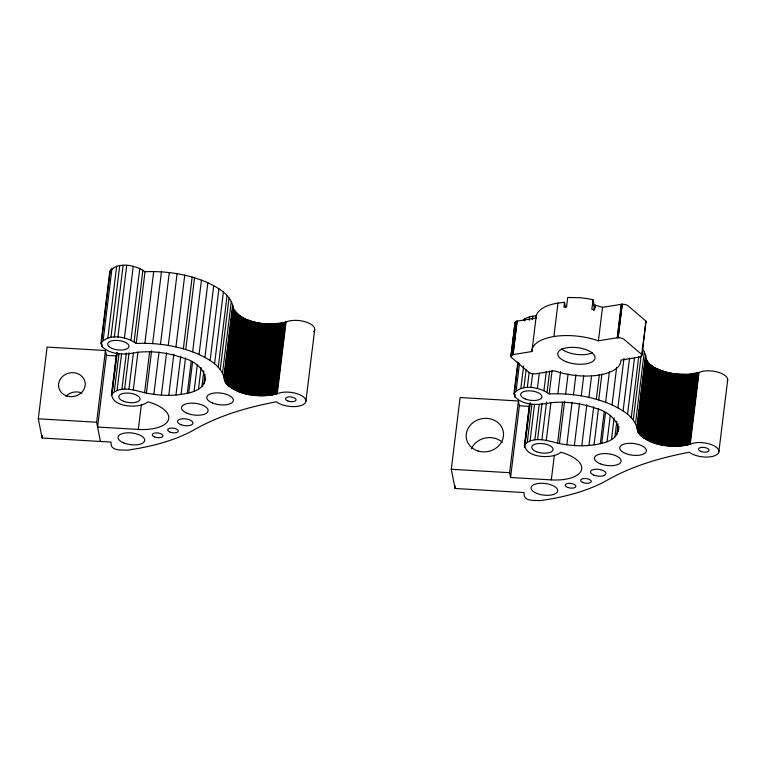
<?xml version="1.0" encoding="UTF-8"?>
<svg xmlns="http://www.w3.org/2000/svg" width="766" height="766" viewBox="0 0 766 766"><rect width="100%" height="100%" fill="white"/><g stroke="black" fill="none" stroke-linecap="round" stroke-linejoin="round"><path stroke-width="1.15" d="M593.803 310.211L594.1 305.222L593.018 299.765L588.537 298.797L580.8 297.763L567.73 297.447L566.553 307.003L563.958 307.109L564.542 302.331L557.983 303.058A44.811 19.638 7 0 0 535.989 318.072L517.012 321.155A5.362 2.346 7 0 0 515.154 323.444M100.968 343.158C108.858 332.932 126.84 336.724 136.204 343.465C157.595 342.574 179.368 345.897 199.064 354.476C209.482 359.56 222.207 366.464 224.266 379.036A31.636 13.865 7 0 0 224.419 379.879C234.836 396.721 260.114 397.803 277.694 393.609A31.636 13.865 7 0 0 279.408 392.968A16.076 7.047 7 0 1 302.493 396.214A16.076 7.047 7 0 1 299.133 406.057A16.076 7.047 7 0 1 276.392 401.786C248.05 407.148 219.813 415.229 194.593 429.535A187.067 82 7 0 1 127.194 450.178C121.516 449.738 110.007 451.49 111.08 442.106L42.111 438.028L38.3 418.81L47.109 347.084L105.43 350.512L96.621 422.238L97.588 427.045L138.32 429.429A33.704 14.774 7 0 0 168.424 419.787A33.704 14.774 7 0 0 147.848 401.796C140.226 408.967 111.712 407.751 111.769 394.078C120.3 385.528 134.519 390.133 144.592 392.719C158.591 395.687 173.288 396.472 187.316 393.217C217.017 387.606 205.039 363.208 182.863 357.923C168.482 352.733 152.941 350.847 137.736 352.236C125.921 354.735 111.261 355.644 101.897 346.452L100.968 343.158L109.777 271.432C117.667 261.206 135.649 264.998 145.013 271.738C166.404 270.848 188.177 274.171 207.873 282.75C218.291 287.834 231.016 294.738 233.075 307.31A31.636 13.865 7 0 0 233.218 308.152C243.645 324.995 268.914 326.077 286.503 321.883A31.636 13.865 7 0 0 288.207 321.241A16.076 7.047 7 0 1 306.659 322.247A16.076 7.047 7 0 1 314.443 330.481M513.957 393.609C521.847 383.393 539.829 387.175 549.193 393.916C570.584 393.025 592.357 396.348 612.053 404.927C622.471 410.011 635.196 416.915 637.255 429.487A31.636 13.865 7 0 0 637.398 430.329C647.825 447.172 673.094 448.254 690.683 444.06A31.636 13.865 7 0 0 692.387 443.418A16.076 7.047 7 0 1 715.482 446.664A16.076 7.047 7 0 1 712.112 456.507A16.076 7.047 7 0 1 689.381 452.237C661.039 457.599 632.793 465.68 607.582 479.985A187.067 82 7 0 1 540.183 500.629C534.505 500.188 522.996 501.941 524.068 492.557L455.09 488.478L451.289 469.261L460.098 397.535L518.41 400.972L509.61 472.699L510.568 477.496L551.309 479.889A33.704 14.774 7 0 0 581.413 470.238A33.704 14.774 7 0 0 560.836 452.246C553.215 459.418 524.691 458.202 524.758 444.529C533.28 435.978 547.508 440.584 557.581 443.169C571.58 446.138 586.277 446.923 600.295 443.667C630.006 438.056 618.028 413.669 595.843 408.374C581.471 403.184 565.93 401.298 550.725 402.686C538.9 405.185 524.25 406.095 514.886 396.903L513.957 393.609L517.854 361.858M42.111 438.028L42.398 435.672M101.572 341.617L110.381 269.891M101.897 346.452L102.184 344.097M103.209 339.97L112.008 268.244M107.872 337.959L116.681 266.233M105.43 350.512L106.388 355.319L97.588 427.045L100.442 441.475M110.926 337.366L119.735 265.639M114.316 337.097L123.125 265.371M117.907 337.145L126.716 265.419M111.338 395.649L116.537 353.317M111.788 394.605L116.825 352.925M112.142 393.485L117.198 352.331M114.297 391.646L118.912 354.016M117.083 390.421L121.564 353.969M124.437 338.045L133.246 266.319M121.88 389.415L126.352 352.963M124.609 389.214L129.081 352.762M130.957 340.133L139.766 268.406M134.088 341.799L142.897 270.072M128.927 389.31L133.399 352.858M136.204 343.465L145.013 271.738M133.294 389.856L137.918 352.226M144.87 343.283L153.679 271.557M138.32 429.429L141.356 404.745M144.592 392.719L149.648 351.565M146.411 393.111L151.611 350.78M152.635 343.58L161.444 271.853M153.842 394.375L159.041 352.044M160.477 344.298L169.286 272.572M161.367 395.122L166.567 352.791M168.281 345.418L177.09 273.692M168.798 395.342L173.853 354.189M175.941 346.931L184.74 275.205M175.96 395.026L180.728 356.228M183.342 348.808L192.151 277.081M185.736 349.516L194.545 277.79M181.044 394.442L185.525 357.99M187.316 393.217L191.213 361.466M192.639 351.843L201.448 280.117M188.771 392.834L192.525 362.261M194.104 391.005L197.283 365.133M199.064 354.476L207.873 282.75M198.538 388.745L201.142 367.584M204.915 357.368L213.724 285.641M201.975 386.112L203.852 370.83M203.833 383.929L204.991 374.526M205.317 380.807L205.604 378.452M210.114 360.489L218.913 288.763M214.576 363.793L223.385 292.066M218.262 367.23L227.071 295.504M220.254 369.566L229.053 297.84M222.513 373.128L231.313 301.402M223.873 376.69L232.673 304.964M224.122 377.868L232.931 306.141M224.419 379.879L233.218 308.152M224.486 380.166L233.295 308.439M224.572 380.443L233.381 308.717M224.668 380.731L233.477 309.004M224.783 381.008L233.592 309.282M224.907 381.296L233.707 309.569M225.041 381.573L233.841 309.847M225.185 381.861L233.994 310.134M225.338 382.138L234.147 310.412M225.51 382.425L234.319 310.699M225.692 382.703L234.501 310.977M225.884 382.99L234.693 311.264M226.094 383.268L234.903 311.542M226.315 383.555L235.114 311.829M226.535 383.833L235.344 312.107M226.774 384.111L235.583 312.384M227.033 384.388L235.832 312.662M227.291 384.666L236.1 312.94M227.569 384.934L236.368 313.217M227.847 385.212L236.656 313.486M228.144 385.49L236.953 313.763M228.45 385.758L237.259 314.031M228.766 386.026L237.575 314.299M229.101 386.294L237.9 314.567M229.436 386.562L238.245 314.836M229.781 386.82L238.59 315.094M230.145 387.079L238.954 315.353M230.509 387.347L239.318 315.621M230.892 387.596L239.701 315.87M231.275 387.855L240.084 316.128M231.677 388.103L240.486 316.377M232.079 388.352L240.888 316.626M232.5 388.601L241.309 316.875M232.921 388.85L241.73 317.124M233.362 389.09L242.161 317.363M233.802 389.329L242.611 317.603M234.252 389.559L243.061 317.833M234.712 389.789L243.521 318.062M235.181 390.018L243.99 318.292M235.66 390.248L244.469 318.522M236.139 390.469L244.948 318.742M236.637 390.689L245.446 318.962M237.134 390.899L245.943 319.173M237.642 391.11L246.451 319.384M238.149 391.321L246.958 319.594M238.676 391.522L247.485 319.795M239.203 391.723L248.012 319.996M239.739 391.914L248.538 320.188M240.275 392.106L249.084 320.38M240.821 392.297L249.63 320.571M241.376 392.479L250.176 320.753M241.932 392.652L250.741 320.925M242.496 392.834L251.296 321.107M243.061 392.996L251.87 321.27M243.636 393.159L252.445 321.442M244.21 393.322L253.019 321.596M244.794 393.485L253.603 321.758M245.379 393.628L254.188 321.902M245.972 393.781L254.781 322.055M246.566 393.916L255.375 322.189M247.159 394.059L255.968 322.333M247.763 394.184L256.572 322.457M248.366 394.318L257.175 322.591M248.979 394.433L257.788 322.706M249.582 394.547L258.391 322.821M250.195 394.662L259.004 322.936M250.817 394.768L259.617 323.041M251.43 394.873L260.239 323.147M252.043 394.969L260.852 323.242M252.665 395.055L261.474 323.329M253.287 395.141L262.096 323.415M253.91 395.218L262.719 323.491M254.532 395.294L263.341 323.568M255.155 395.361L263.964 323.635M255.777 395.428L264.586 323.702M256.399 395.486L265.208 323.759M257.022 395.543L265.831 323.817M257.644 395.582L266.453 323.855M258.266 395.629L267.075 323.903M258.889 395.668L267.688 323.941M259.502 395.696L268.311 323.97M260.124 395.716L268.933 323.989M260.737 395.735L269.546 324.008M261.35 395.754L270.159 324.028M261.962 395.763L270.771 324.037M262.575 395.763L271.375 324.037M263.178 395.754L271.987 324.028M263.782 395.754L272.591 324.028M264.385 395.735L273.184 324.008M264.979 395.716L273.788 323.989M265.572 395.687L274.381 323.961M266.156 395.658L274.965 323.932M266.75 395.62L275.549 323.894M267.324 395.582L276.133 323.855M267.899 395.534L276.708 323.807M268.473 395.476L277.282 323.75M269.038 395.419L277.847 323.692M269.603 395.352L278.412 323.625M270.159 395.285L278.968 323.558M270.704 395.208L279.513 323.482M271.25 395.132L280.059 323.405M271.786 395.045L280.595 323.319M272.323 394.95L281.132 323.223M272.849 394.854L281.658 323.128M273.366 394.749L282.175 323.022M273.874 394.643L282.683 322.917M274.381 394.528L283.19 322.812M274.879 394.413L283.688 322.687M275.367 394.289L284.176 322.563M275.846 394.164L284.655 322.438M276.325 394.03L285.134 322.304M276.794 393.896L285.594 322.17M277.244 393.753L286.053 322.026M305.873 401.403L314.682 329.677M455.09 488.478L455.387 486.123M512.904 354.629L531.882 351.537A44.811 19.638 7 0 1 598.409 340.793L617.434 337.749A5.362 2.346 7 0 1 624.079 339.395L641.228 354.055A5.362 2.346 7 0 1 639.533 357.071L620.948 360.068A44.811 19.638 7 0 1 554.421 370.811L536.037 373.779A5.362 2.346 7 0 1 528.741 372.219L511.602 357.559A5.362 2.346 7 0 1 512.904 354.629L517.012 321.155M513.096 354.581L517.203 321.107M514.56 392.068L518.17 362.672M514.886 396.903L515.173 394.547M516.188 390.421L519.511 363.381M524.71 321.05L524.997 318.694L529.66 316.684L536.114 315.822L535.817 318.177M520.861 388.41L523.599 366.062M529.229 320.207L529.66 316.684M510.568 477.496L519.377 405.769L518.41 400.972M523.915 387.816L526.079 370.179M532.284 319.623L532.724 316.09M527.305 387.548L529.182 372.257M531.882 351.537L535.989 318.072M530.895 387.596L532.629 373.492M524.317 446.099L529.517 403.768M524.49 447.411L529.813 403.376M525.131 443.935L530.187 402.782M527.286 442.097L531.901 404.467M530.072 440.871L534.544 404.419M537.426 388.496L539.302 373.214M534.869 439.866L539.197 404.592M537.588 439.665L542.069 403.213M543.946 390.583L546.254 371.769M553.875 336.533L557.983 303.058M547.077 392.249L549.672 371.089M541.907 439.761L546.531 402.131M549.193 393.916L552.075 370.399M546.282 440.306L550.907 402.686M557.859 393.734L560.597 371.395M551.309 479.889L554.335 455.195M557.581 443.169L562.627 402.016M559.4 443.562L564.599 401.231M565.624 394.03L568.085 374.047M566.83 444.826L572.03 402.495M573.466 394.749L575.917 374.756M574.356 445.573L579.546 403.242M581.27 395.869L583.721 375.876M593.018 299.765L591.84 309.32L594.569 309.914L595.153 305.127L602.516 307.329L621.542 304.284A5.362 2.346 7 0 1 628.197 305.921L645.336 320.581A5.362 2.346 7 0 1 645.298 323.003M581.787 445.793L586.842 404.64M588.92 397.382L591.524 376.211M598.409 340.793L602.516 307.329M588.949 445.477L593.707 406.679M596.331 399.258L599.357 374.564M598.725 399.967L601.894 374.095M594.033 444.893L598.505 408.441M600.295 443.667L604.202 411.916M605.628 402.294L609.382 371.721M601.76 443.284L605.513 412.711M617.214 337.777L621.322 304.303M617.434 337.749L621.542 304.284M607.093 441.455L610.263 415.584M612.053 404.927L616.668 367.297M611.527 439.196L614.121 418.035M617.903 407.818L623.964 358.44M614.954 436.563L616.831 421.281M616.822 434.379L618.114 423.799M618.306 431.258L618.88 426.557M623.093 410.94L629.595 358.028M627.565 414.243L634.497 357.799M631.251 417.681L638.758 356.535M633.233 420.017L641.18 355.347M635.493 423.579L644.302 351.853L642.042 348.291M636.852 427.141L645.661 355.414L644.302 351.853M637.111 428.318L645.661 355.414M637.475 430.616L646.207 358.603A31.636 13.865 7 0 1 646.064 357.76L645.91 356.592M637.561 430.894L646.207 358.603M637.657 431.181L646.37 359.168M637.772 431.459L646.466 359.455M637.887 431.746L646.571 359.733M638.021 432.024L646.696 360.02M638.174 432.311L646.83 360.298M638.327 432.589L646.983 360.585M638.499 432.876L647.136 360.863M638.681 433.154L647.308 361.15M638.873 433.441L647.49 361.437M639.083 433.719L647.682 361.715M639.294 434.006L647.883 361.992M639.524 434.284L648.103 362.28M639.763 434.561L648.333 362.557M640.022 434.839L648.572 362.835M640.28 435.117L648.821 363.113M640.548 435.394L649.089 363.39M640.836 435.663L649.357 363.668M641.132 435.94L649.645 363.936M641.439 436.208L649.941 364.214M641.755 436.476L650.248 364.482M642.08 436.744L650.564 364.75M642.425 437.013L650.889 365.018M642.77 437.271L651.234 365.286M643.134 437.539L651.579 365.545M643.497 437.798L651.933 365.813M643.88 438.047L652.306 366.071M644.263 438.305L652.68 366.32M644.666 438.554L653.072 366.579M645.068 438.803L653.465 366.828M645.489 439.052L653.877 367.077M645.91 439.301L654.288 367.326M646.341 439.54L654.719 367.575M646.791 439.78L655.15 367.814M647.241 440.01L655.591 368.053M647.701 440.239L656.51 368.513L656.05 368.283M648.17 440.469L656.979 368.743L656.51 368.513M648.649 440.699L657.448 368.973L656.979 368.743M649.128 440.919L657.937 369.193L657.448 368.973M649.625 441.139L658.425 369.413L657.937 369.193M650.123 441.35L658.923 369.624L658.425 369.413M650.631 441.561L659.43 369.834L658.923 369.624M651.138 441.771L659.947 370.045L659.43 369.834M651.665 441.972L660.464 370.246L659.947 370.045M652.192 442.174L660.991 370.447L660.464 370.246M652.718 442.365L661.527 370.639L660.991 370.447M653.264 442.556L662.073 370.83L661.527 370.639M653.81 442.748L662.619 371.022L662.073 370.83M654.356 442.93L663.165 371.204L662.619 371.022M654.92 443.102L663.72 371.376L663.165 371.204M655.476 443.284L664.285 371.558L663.72 371.376M656.05 443.447L664.859 371.721L664.285 371.558M656.625 443.619L665.424 371.893L664.859 371.721M657.199 443.773L666.008 372.046L665.424 371.893M657.783 443.935L666.592 372.209L666.008 372.046M658.367 444.079L667.176 372.353L666.592 372.209M658.961 444.232L667.77 372.506L667.176 372.353M659.555 444.366L668.364 372.64L667.77 372.506M660.148 444.51L668.957 372.783L668.364 372.64M660.752 444.634L669.561 372.908L668.957 372.783M661.355 444.768L670.164 373.042L669.561 372.908M661.968 444.883L670.767 373.157L670.164 373.042M662.571 445.008L671.38 373.281L670.767 373.157M663.184 445.113L671.993 373.387L671.38 373.281M663.796 445.218L672.605 373.492L671.993 373.387M664.419 445.324L673.228 373.597L672.605 373.492M665.032 445.419L673.841 373.693L673.228 373.597M665.654 445.506L674.463 373.779L673.841 373.693M666.276 445.592L675.085 373.865L674.463 373.779M666.899 445.668L675.698 373.952L675.085 373.865M667.521 445.745L676.321 374.019L689.122 374.306L699.492 372.333A31.636 13.865 7 0 0 701.196 371.692A16.076 7.047 7 0 1 719.916 372.793A16.076 7.047 7 0 1 727.298 381.19M668.144 445.812L676.943 374.086M668.766 445.879L677.575 374.153M669.388 445.936L678.197 374.21M670.011 445.994L678.82 374.268M670.633 446.042L679.442 374.315M671.255 446.08L680.055 374.354M671.868 446.118L680.677 374.392M672.491 446.147L681.3 374.421M673.113 446.166L681.912 374.44M673.726 446.185L682.535 374.459M674.339 446.205L683.148 374.478M674.951 446.214L683.76 374.488M675.555 446.214L684.364 374.488M676.167 446.214L684.976 374.488M676.771 446.205L685.58 374.478M677.364 446.185L686.173 374.459M677.967 446.166L686.776 374.44M678.561 446.138L687.361 374.411M679.145 446.109L687.954 374.382M679.729 446.071L688.538 374.344M680.313 446.032L689.122 374.306M680.888 445.984L689.697 374.258M681.462 445.927L690.271 374.201M682.027 445.869L690.836 374.143M682.592 445.802L691.392 374.076M683.148 445.735L691.947 374.009M683.693 445.659L692.502 373.932M684.239 445.582L693.048 373.856M684.775 445.496L693.584 373.77M685.311 445.4L694.111 373.674M685.838 445.305L694.638 373.578M686.355 445.199L695.155 373.473M686.863 445.094L695.672 373.368M687.37 444.989L696.179 373.262M687.868 444.864L696.677 373.138M688.356 444.749L697.165 373.023M688.835 444.615L697.644 372.889M689.314 444.481L698.113 372.755M689.773 444.347L698.582 372.621M690.233 444.203L699.042 372.477M718.862 451.854L727.662 380.127M523.36 320.341L524.997 318.694M106.388 355.319L116.863 355.931M519.377 405.769L529.852 406.382M38.3 418.81L96.621 422.238M451.289 469.261L509.61 472.699M593.219 305.146L594.1 305.222M675.698 373.952L676.321 374.019M595.153 305.127L595.565 307.185M564.542 302.331L565.538 307.329M471.377 448.752A18.757 16.689 -11.3 0 1 502.314 442.327M313.983 331.247A16.076 7.047 7 0 1 313.562 331.726M65.828 396.233A13.405 11.921 -11.2 0 1 81.828 393.015M592.463 352.705A18.757 8.225 7 0 1 561.507 348.836M514.991 323.013L510.912 356.592L514.991 323.013M516.16 321.442L512.052 354.917L516.16 321.442M622.222 304.246L618.114 337.72L622.222 304.246M645.949 321.327L641.889 354.917L645.949 321.327M625.563 453.491A13.405 5.879 7 0 0 646.351 451.107A13.405 5.879 7 0 0 627.297 443.457A13.405 5.879 7 0 0 625.563 453.491M600.257 463.794A13.405 5.879 7 0 0 621.054 461.41A13.405 5.879 7 0 0 601.999 453.75A13.405 5.879 7 0 0 600.257 463.794M536.861 493.428A13.405 5.879 7 0 0 557.648 491.044A13.405 5.879 7 0 0 538.594 483.394A13.405 5.879 7 0 0 536.861 493.428M593.909 475.131A7.775 3.409 7 0 0 605.935 473.704A7.775 3.409 7 0 0 594.818 469.299A7.775 3.409 7 0 0 593.909 475.131M583.031 482.57A5.362 2.346 7 0 0 591.304 481.575A5.362 2.346 7 0 0 583.625 478.549A5.362 2.346 7 0 0 583.031 482.57M567.644 487.425A5.362 2.346 7 0 0 575.908 486.42A5.362 2.346 7 0 0 568.228 483.394A5.362 2.346 7 0 0 567.644 487.425M700.804 451.413A5.362 2.346 7 0 0 709.077 450.418A5.362 2.346 7 0 0 701.388 447.392A5.362 2.346 7 0 0 700.804 451.413M536.516 451.701A10.724 4.701 7 0 0 553.052 449.699A10.724 4.701 7 0 0 537.684 443.638A10.724 4.701 7 0 0 536.516 451.701M525.39 399.019A10.724 4.701 7 0 0 541.935 397.018A10.724 4.701 7 0 0 526.568 390.966A10.724 4.701 7 0 0 525.39 399.019M478.29 451.069A18.757 16.689 -11.3 0 0 503.281 431.622A18.757 16.689 -11.3 0 0 472.976 422.66A18.757 16.689 -11.3 0 0 478.29 451.069M123.527 401.25A10.724 4.701 7 0 0 140.063 399.239A10.724 4.701 7 0 0 124.695 393.188A10.724 4.701 7 0 0 123.527 401.25M287.815 400.963A5.362 2.346 7 0 0 296.088 399.967A5.362 2.346 7 0 0 288.399 396.941A5.362 2.346 7 0 0 287.815 400.963M170.052 432.12A5.362 2.346 7 0 0 178.315 431.124A5.362 2.346 7 0 0 170.636 428.098A5.362 2.346 7 0 0 170.052 432.12M187.277 413.343A13.405 5.879 7 0 0 208.065 410.959A13.405 5.879 7 0 0 189.011 403.299A13.405 5.879 7 0 0 187.277 413.343M180.92 424.68A7.775 3.409 7 0 0 192.946 423.253A7.775 3.409 7 0 0 181.829 418.849A7.775 3.409 7 0 0 180.92 424.68M123.872 442.978A13.405 5.879 7 0 0 144.669 440.594A13.405 5.879 7 0 0 125.614 432.934A13.405 5.879 7 0 0 123.872 442.978M154.655 436.974A5.362 2.346 7 0 0 162.928 435.969A5.362 2.346 7 0 0 155.239 432.943A5.362 2.346 7 0 0 154.655 436.974M212.575 403.04A13.405 5.879 7 0 0 233.362 400.656A13.405 5.879 7 0 0 214.308 393.006A13.405 5.879 7 0 0 212.575 403.04M112.411 348.568A10.724 4.701 7 0 0 128.947 346.567A10.724 4.701 7 0 0 113.579 340.506A10.724 4.701 7 0 0 112.411 348.568M67.044 396.012A13.405 11.921 -11.2 0 0 85.093 382.33A13.405 11.921 -11.2 0 0 63.549 375.656A13.405 11.921 -11.2 0 0 67.044 396.012M566.16 361.705A18.757 8.225 7 0 0 595.029 358.134A18.757 8.225 7 0 0 568.046 347.582A18.757 8.225 7 0 0 566.16 361.705"/></g></svg>
